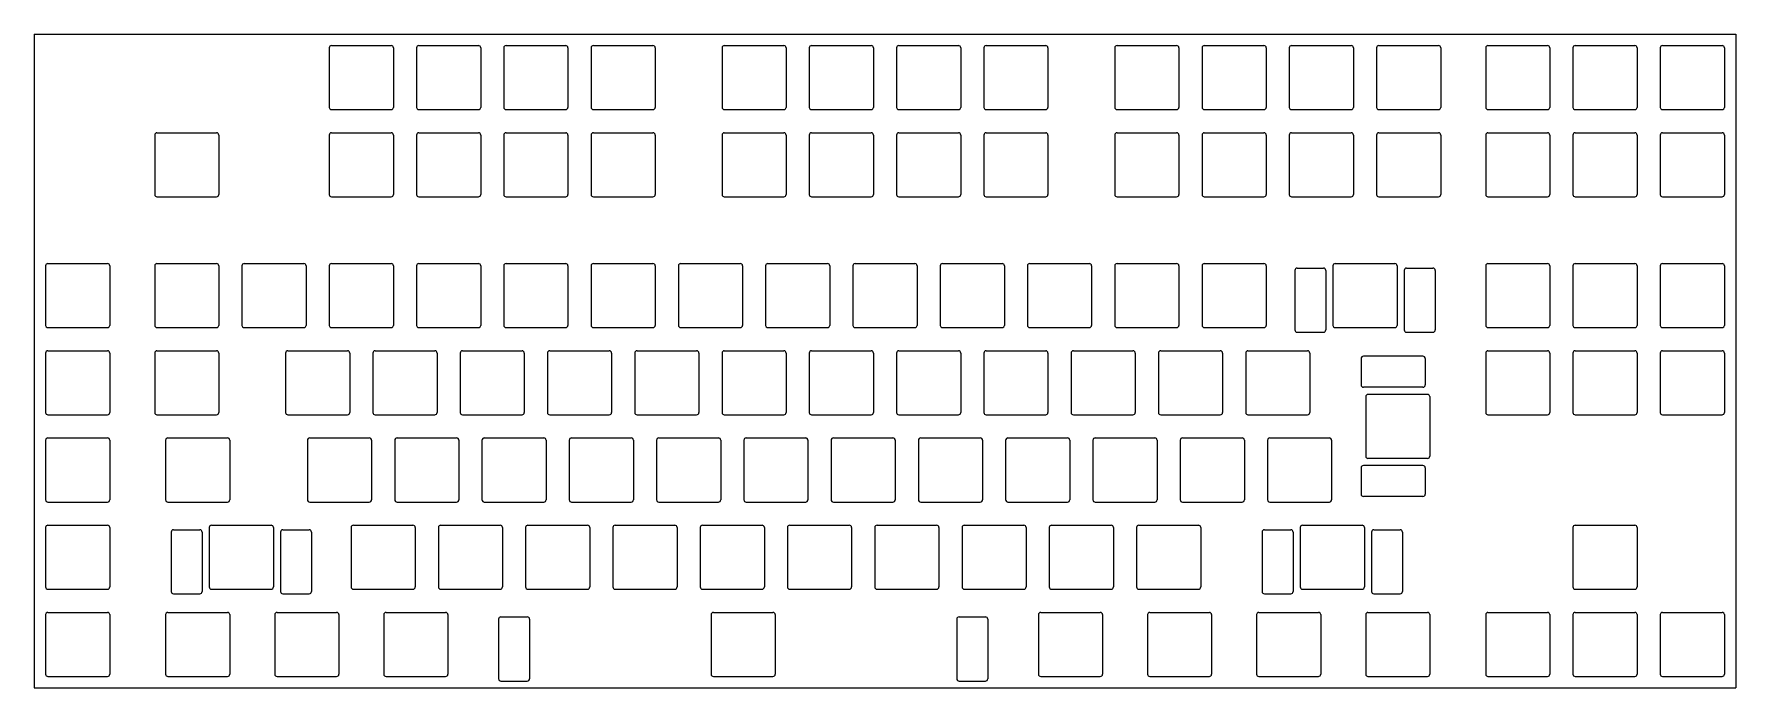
# Model space of a CAD drawing. Header units: millimetres. Extents: x 0 to 371, y -143 to 0.
import ezdxf

# ---------------------------------------------------------------- set-up
doc = ezdxf.new("R2010")
doc.units = ezdxf.units.MM

msp = doc.modelspace()

# ---------------------------------------------------------------- linework, layer by layer
for p, q in [((0, 0), (371.475, 0)), ((0, 0), (0, -142.875)), ((371.475, 0), (371.475, -142.875)), ((64.4375, -3.025), (64.4375, -16.025)), ((64.9375, -2.525), (77.9375, -2.525)), ((78.4375, -3.025), (78.4375, -16.025)), ((83.4875, -3.025), (83.4875, -16.025)), ((83.9875, -2.525), (96.9875, -2.525)), ((97.4875, -3.025), (97.4875, -16.025)), ((102.5375, -3.025), (102.5375, -16.025)), ((103.0375, -2.525), (116.0375, -2.525)), ((116.5375, -3.025), (116.5375, -16.025)), ((121.5875, -3.025), (121.5875, -16.025)), ((122.0875, -2.525), (135.0875, -2.525)), ((135.5875, -3.025), (135.5875, -16.025)), ((150.1625, -3.025), (150.1625, -16.025)), ((150.6625, -2.525), (163.6625, -2.525)), ((164.1625, -3.025), (164.1625, -16.025)), ((169.2125, -3.025), (169.2125, -16.025)), ((169.7125, -2.525), (182.7125, -2.525)), ((183.2125, -3.025), (183.2125, -16.025)), ((188.2625, -3.025), (188.2625, -16.025)), ((188.7625, -2.525), (201.7625, -2.525)), ((202.2625, -3.025), (202.2625, -16.025)), ((207.3125, -3.025), (207.3125, -16.025)), ((207.8125, -2.525), (220.8125, -2.525)), ((221.3125, -3.025), (221.3125, -16.025)), ((235.8875, -3.025), (235.8875, -16.025)), ((236.3875, -2.525), (249.3875, -2.525)), ((249.8875, -3.025), (249.8875, -16.025)), ((254.9375, -3.025), (254.9375, -16.025)), ((255.4375, -2.525), (268.4375, -2.525)), ((268.9375, -3.025), (268.9375, -16.025)), ((273.9875, -3.025), (273.9875, -16.025)), ((274.4875, -2.525), (287.4875, -2.525)), ((287.9875, -3.025), (287.9875, -16.025)), ((293.0375, -3.025), (293.0375, -16.025)), ((293.5375, -2.525), (306.5375, -2.525)), ((307.0375, -3.025), (307.0375, -16.025)), ((316.85, -3.025), (316.85, -16.025)), ((317.35, -2.525), (330.35, -2.525)), ((330.85, -3.025), (330.85, -16.025)), ((335.9, -3.025), (335.9, -16.025)), ((336.4, -2.525), (349.4, -2.525)), ((349.9, -3.025), (349.9, -16.025)), ((354.95, -3.025), (354.95, -16.025)), ((355.45, -2.525), (368.45, -2.525)), ((368.95, -3.025), (368.95, -16.025)), ((64.9375, -16.525), (77.9375, -16.525)), ((83.9875, -16.525), (96.9875, -16.525)), ((103.0375, -16.525), (116.0375, -16.525)), ((122.0875, -16.525), (135.0875, -16.525)), ((150.6625, -16.525), (163.6625, -16.525)), ((169.7125, -16.525), (182.7125, -16.525)), ((188.7625, -16.525), (201.7625, -16.525)), ((207.8125, -16.525), (220.8125, -16.525)), ((236.3875, -16.525), (249.3875, -16.525)), ((255.4375, -16.525), (268.4375, -16.525)), ((274.4875, -16.525), (287.4875, -16.525)), ((293.5375, -16.525), (306.5375, -16.525)), ((317.35, -16.525), (330.35, -16.525)), ((336.4, -16.525), (349.4, -16.525)), ((355.45, -16.525), (368.45, -16.525)), ((26.3375, -22.075), (26.3375, -35.075)), ((26.8375, -21.575), (39.8375, -21.575)), ((40.3375, -22.075), (40.3375, -35.075)), ((64.4375, -22.075), (64.4375, -35.075)), ((64.9375, -21.575), (77.9375, -21.575)), ((78.4375, -22.075), (78.4375, -35.075)), ((83.4875, -22.075), (83.4875, -35.075)), ((83.9875, -21.575), (96.9875, -21.575)), ((97.4875, -22.075), (97.4875, -35.075)), ((102.5375, -22.075), (102.5375, -35.075)), ((103.0375, -21.575), (116.0375, -21.575)), ((116.5375, -22.075), (116.5375, -35.075)), ((121.5875, -22.075), (121.5875, -35.075)), ((122.0875, -21.575), (135.0875, -21.575)), ((135.5875, -22.075), (135.5875, -35.075)), ((150.1625, -22.075), (150.1625, -35.075)), ((150.6625, -21.575), (163.6625, -21.575)), ((164.1625, -22.075), (164.1625, -35.075)), ((169.2125, -22.075), (169.2125, -35.075)), ((169.7125, -21.575), (182.7125, -21.575)), ((183.2125, -22.075), (183.2125, -35.075)), ((188.2625, -22.075), (188.2625, -35.075)), ((188.7625, -21.575), (201.7625, -21.575)), ((202.2625, -22.075), (202.2625, -35.075)), ((207.3125, -22.075), (207.3125, -35.075)), ((207.8125, -21.575), (220.8125, -21.575)), ((221.3125, -22.075), (221.3125, -35.075)), ((235.8875, -22.075), (235.8875, -35.075)), ((236.3875, -21.575), (249.3875, -21.575)), ((249.8875, -22.075), (249.8875, -35.075)), ((254.9375, -22.075), (254.9375, -35.075)), ((255.4375, -21.575), (268.4375, -21.575)), ((268.9375, -22.075), (268.9375, -35.075)), ((273.9875, -22.075), (273.9875, -35.075)), ((274.4875, -21.575), (287.4875, -21.575)), ((287.9875, -22.075), (287.9875, -35.075)), ((293.0375, -22.075), (293.0375, -35.075)), ((293.5375, -21.575), (306.5375, -21.575)), ((307.0375, -22.075), (307.0375, -35.075)), ((316.85, -22.075), (316.85, -35.075)), ((317.35, -21.575), (330.35, -21.575)), ((330.85, -22.075), (330.85, -35.075)), ((335.9, -22.075), (335.9, -35.075)), ((336.4, -21.575), (349.4, -21.575)), ((349.9, -22.075), (349.9, -35.075)), ((354.95, -22.075), (354.95, -35.075)), ((355.45, -21.575), (368.45, -21.575)), ((368.95, -22.075), (368.95, -35.075)), ((26.8375, -35.575), (39.8375, -35.575)), ((64.9375, -35.575), (77.9375, -35.575)), ((83.9875, -35.575), (96.9875, -35.575)), ((103.0375, -35.575), (116.0375, -35.575)), ((122.0875, -35.575), (135.0875, -35.575)), ((150.6625, -35.575), (163.6625, -35.575)), ((169.7125, -35.575), (182.7125, -35.575)), ((188.7625, -35.575), (201.7625, -35.575)), ((207.8125, -35.575), (220.8125, -35.575)), ((236.3875, -35.575), (249.3875, -35.575)), ((255.4375, -35.575), (268.4375, -35.575)), ((274.4875, -35.575), (287.4875, -35.575)), ((293.5375, -35.575), (306.5375, -35.575)), ((317.35, -35.575), (330.35, -35.575)), ((336.4, -35.575), (349.4, -35.575)), ((355.45, -35.575), (368.45, -35.575)), ((2.525, -50.65), (2.525, -63.65)), ((3.025, -50.15), (16.025, -50.15)), ((16.525, -50.65), (16.525, -63.65)), ((26.3375, -50.65), (26.3375, -63.65)), ((26.8375, -50.15), (39.8375, -50.15)), ((40.3375, -50.65), (40.3375, -63.65)), ((45.3875, -50.65), (45.3875, -63.65)), ((45.8875, -50.15), (58.8875, -50.15)), ((59.3875, -50.65), (59.3875, -63.65)), ((64.4375, -50.65), (64.4375, -63.65)), ((64.9375, -50.15), (77.9375, -50.15)), ((78.4375, -50.65), (78.4375, -63.65)), ((83.4875, -50.65), (83.4875, -63.65)), ((83.9875, -50.15), (96.9875, -50.15)), ((97.4875, -50.65), (97.4875, -63.65)), ((102.5375, -50.65), (102.5375, -63.65)), ((103.0375, -50.15), (116.0375, -50.15)), ((116.5375, -50.65), (116.5375, -63.65)), ((121.5875, -50.65), (121.5875, -63.65)), ((122.0875, -50.15), (135.0875, -50.15)), ((135.5875, -50.65), (135.5875, -63.65)), ((140.6375, -50.65), (140.6375, -63.65)), ((141.1375, -50.15), (154.1375, -50.15)), ((154.6375, -50.65), (154.6375, -63.65)), ((159.6875, -50.65), (159.6875, -63.65)), ((160.1875, -50.15), (173.1875, -50.15)), ((173.6875, -50.65), (173.6875, -63.65)), ((178.7375, -50.65), (178.7375, -63.65)), ((179.2375, -50.15), (192.2375, -50.15)), ((192.7375, -50.65), (192.7375, -63.65)), ((197.7875, -50.65), (197.7875, -63.65)), ((198.2875, -50.15), (211.2875, -50.15)), ((211.7875, -50.65), (211.7875, -63.65)), ((216.8375, -50.65), (216.8375, -63.65)), ((217.3375, -50.15), (230.3375, -50.15)), ((230.8375, -50.65), (230.8375, -63.65)), ((235.8875, -50.65), (235.8875, -63.65)), ((236.3875, -50.15), (249.3875, -50.15)), ((249.8875, -50.65), (249.8875, -63.65)), ((254.9375, -50.65), (254.9375, -63.65)), ((255.4375, -50.15), (268.4375, -50.15)), ((268.9375, -50.65), (268.9375, -63.65)), ((275.1995, -51.65), (275.1995, -64.65)), ((275.6995, -51.15), (281.4495, -51.15)), ((281.9495, -51.65), (281.9495, -64.65)), ((283.5125, -50.65), (283.5125, -63.65)), ((284.0125, -50.15), (297.0125, -50.15)), ((297.5125, -50.65), (297.5125, -63.65)), ((299.0755, -51.65), (299.0755, -64.65)), ((299.5755, -51.15), (305.3255, -51.15)), ((305.8255, -51.65), (305.8255, -64.65)), ((316.85, -50.65), (316.85, -63.65)), ((317.35, -50.15), (330.35, -50.15)), ((330.85, -50.65), (330.85, -63.65)), ((335.9, -50.65), (335.9, -63.65)), ((336.4, -50.15), (349.4, -50.15)), ((349.9, -50.65), (349.9, -63.65)), ((354.95, -50.65), (354.95, -63.65)), ((355.45, -50.15), (368.45, -50.15)), ((368.95, -50.65), (368.95, -63.65)), ((3.025, -64.15), (16.025, -64.15)), ((26.8375, -64.15), (39.8375, -64.15)), ((45.8875, -64.15), (58.8875, -64.15)), ((64.9375, -64.15), (77.9375, -64.15)), ((83.9875, -64.15), (96.9875, -64.15)), ((103.0375, -64.15), (116.0375, -64.15)), ((122.0875, -64.15), (135.0875, -64.15)), ((141.1375, -64.15), (154.1375, -64.15)), ((160.1875, -64.15), (173.1875, -64.15)), ((179.2375, -64.15), (192.2375, -64.15)), ((198.2875, -64.15), (211.2875, -64.15)), ((217.3375, -64.15), (230.3375, -64.15)), ((236.3875, -64.15), (249.3875, -64.15)), ((255.4375, -64.15), (268.4375, -64.15)), ((275.6995, -65.15), (281.4495, -65.15)), ((284.0125, -64.15), (297.0125, -64.15)), ((299.5755, -65.15), (305.3255, -65.15)), ((317.35, -64.15), (330.35, -64.15)), ((336.4, -64.15), (349.4, -64.15)), ((355.45, -64.15), (368.45, -64.15)), ((2.525, -69.7), (2.525, -82.7)), ((3.025, -69.2), (16.025, -69.2)), ((16.525, -69.7), (16.525, -82.7)), ((26.3375, -69.7), (26.3375, -82.7)), ((26.8375, -69.2), (39.8375, -69.2)), ((40.3375, -69.7), (40.3375, -82.7)), ((54.9125, -69.7), (54.9125, -82.7)), ((55.4125, -69.2), (68.4125, -69.2)), ((68.9125, -69.7), (68.9125, -82.7)), ((73.9625, -69.7), (73.9625, -82.7)), ((74.4625, -69.2), (87.4625, -69.2)), ((87.9625, -69.7), (87.9625, -82.7)), ((93.0125, -69.7), (93.0125, -82.7)), ((93.5125, -69.2), (106.5125, -69.2)), ((107.0125, -69.7), (107.0125, -82.7)), ((112.0625, -69.7), (112.0625, -82.7)), ((112.5625, -69.2), (125.5625, -69.2)), ((126.0625, -69.7), (126.0625, -82.7)), ((131.1125, -69.7), (131.1125, -82.7)), ((131.6125, -69.2), (144.6125, -69.2)), ((145.1125, -69.7), (145.1125, -82.7)), ((150.1625, -69.7), (150.1625, -82.7)), ((150.6625, -69.2), (163.6625, -69.2)), ((164.1625, -69.7), (164.1625, -82.7)), ((169.2125, -69.7), (169.2125, -82.7)), ((169.7125, -69.2), (182.7125, -69.2)), ((183.2125, -69.7), (183.2125, -82.7)), ((188.2625, -69.7), (188.2625, -82.7)), ((188.7625, -69.2), (201.7625, -69.2)), ((202.2625, -69.7), (202.2625, -82.7)), ((207.3125, -69.7), (207.3125, -82.7)), ((207.8125, -69.2), (220.8125, -69.2)), ((221.3125, -69.7), (221.3125, -82.7)), ((226.3625, -69.7), (226.3625, -82.7)), ((226.8625, -69.2), (239.8625, -69.2)), ((240.3625, -69.7), (240.3625, -82.7)), ((245.4125, -69.7), (245.4125, -82.7)), ((245.9125, -69.2), (258.9125, -69.2)), ((259.4125, -69.7), (259.4125, -82.7)), ((264.4625, -69.7), (264.4625, -82.7)), ((264.9625, -69.2), (277.9625, -69.2)), ((278.4625, -69.7), (278.4625, -82.7)), ((303.15625, -70.412), (290.15625, -70.412)), ((316.85, -69.7), (316.85, -82.7)), ((317.35, -69.2), (330.35, -69.2)), ((330.85, -69.7), (330.85, -82.7)), ((335.9, -69.7), (335.9, -82.7)), ((336.4, -69.2), (349.4, -69.2)), ((349.9, -69.7), (349.9, -82.7)), ((354.95, -69.7), (354.95, -82.7)), ((355.45, -69.2), (368.45, -69.2)), ((368.95, -69.7), (368.95, -82.7)), ((289.65625, -70.912), (289.65625, -76.662)), ((303.65625, -70.912), (303.65625, -76.662)), ((303.15625, -77.162), (290.15625, -77.162)), ((290.65625, -79.225), (290.65625, -92.225)), ((304.15625, -78.725), (291.15625, -78.725)), ((304.65625, -79.225), (304.65625, -92.225)), ((3.025, -83.2), (16.025, -83.2)), ((26.8375, -83.2), (39.8375, -83.2)), ((55.4125, -83.2), (68.4125, -83.2)), ((74.4625, -83.2), (87.4625, -83.2)), ((93.5125, -83.2), (106.5125, -83.2)), ((112.5625, -83.2), (125.5625, -83.2)), ((131.6125, -83.2), (144.6125, -83.2)), ((150.6625, -83.2), (163.6625, -83.2)), ((169.7125, -83.2), (182.7125, -83.2)), ((188.7625, -83.2), (201.7625, -83.2)), ((207.8125, -83.2), (220.8125, -83.2)), ((226.8625, -83.2), (239.8625, -83.2)), ((245.9125, -83.2), (258.9125, -83.2)), ((264.9625, -83.2), (277.9625, -83.2)), ((317.35, -83.2), (330.35, -83.2)), ((336.4, -83.2), (349.4, -83.2)), ((355.45, -83.2), (368.45, -83.2)), ((2.525, -88.75), (2.525, -101.75)), ((3.025, -88.25), (16.025, -88.25)), ((16.525, -88.75), (16.525, -101.75)), ((28.71875, -88.75), (28.71875, -101.75)), ((29.21875, -88.25), (42.21875, -88.25)), ((42.71875, -88.75), (42.71875, -101.75)), ((59.675, -88.75), (59.675, -101.75)), ((60.175, -88.25), (73.175, -88.25)), ((73.675, -88.75), (73.675, -101.75)), ((78.725, -88.75), (78.725, -101.75)), ((79.225, -88.25), (92.225, -88.25)), ((92.725, -88.75), (92.725, -101.75)), ((97.775, -88.75), (97.775, -101.75)), ((98.275, -88.25), (111.275, -88.25)), ((111.775, -88.75), (111.775, -101.75)), ((116.825, -88.75), (116.825, -101.75)), ((117.325, -88.25), (130.325, -88.25)), ((130.825, -88.75), (130.825, -101.75)), ((135.875, -88.75), (135.875, -101.75)), ((136.375, -88.25), (149.375, -88.25)), ((149.875, -88.75), (149.875, -101.75)), ((154.925, -88.75), (154.925, -101.75)), ((155.425, -88.25), (168.425, -88.25)), ((168.925, -88.75), (168.925, -101.75)), ((173.975, -88.75), (173.975, -101.75)), ((174.475, -88.25), (187.475, -88.25)), ((187.975, -88.75), (187.975, -101.75)), ((193.025, -88.75), (193.025, -101.75)), ((193.525, -88.25), (206.525, -88.25)), ((207.025, -88.75), (207.025, -101.75)), ((212.075, -88.75), (212.075, -101.75)), ((212.575, -88.25), (225.575, -88.25)), ((226.075, -88.75), (226.075, -101.75)), ((231.125, -88.75), (231.125, -101.75)), ((231.625, -88.25), (244.625, -88.25)), ((245.125, -88.75), (245.125, -101.75)), ((250.175, -88.75), (250.175, -101.75)), ((250.675, -88.25), (263.675, -88.25)), ((264.175, -88.75), (264.175, -101.75)), ((269.225, -88.75), (269.225, -101.75)), ((269.725, -88.25), (282.725, -88.25)), ((283.225, -88.75), (283.225, -101.75)), ((304.15625, -92.725), (291.15625, -92.725)), ((289.65625, -94.788), (289.65625, -100.538)), ((303.15625, -94.288), (290.15625, -94.288)), ((303.65625, -94.788), (303.65625, -100.538)), ((3.025, -102.25), (16.025, -102.25)), ((29.21875, -102.25), (42.21875, -102.25)), ((60.175, -102.25), (73.175, -102.25)), ((79.225, -102.25), (92.225, -102.25)), ((98.275, -102.25), (111.275, -102.25)), ((117.325, -102.25), (130.325, -102.25)), ((136.375, -102.25), (149.375, -102.25)), ((155.425, -102.25), (168.425, -102.25)), ((174.475, -102.25), (187.475, -102.25)), ((193.525, -102.25), (206.525, -102.25)), ((212.575, -102.25), (225.575, -102.25)), ((231.625, -102.25), (244.625, -102.25)), ((250.675, -102.25), (263.675, -102.25)), ((269.725, -102.25), (282.725, -102.25)), ((303.15625, -101.038), (290.15625, -101.038)), ((3.025, -107.3), (16.025, -107.3)), ((38.74375, -107.3), (51.74375, -107.3)), ((69.7, -107.3), (82.7, -107.3)), ((88.75, -107.3), (101.75, -107.3)), ((107.8, -107.3), (120.8, -107.3)), ((126.85, -107.3), (139.85, -107.3)), ((145.9, -107.3), (158.9, -107.3)), ((164.95, -107.3), (177.95, -107.3)), ((184, -107.3), (197, -107.3)), ((203.05, -107.3), (216.05, -107.3)), ((222.1, -107.3), (235.1, -107.3)), ((241.15, -107.3), (254.15, -107.3)), ((276.86875, -107.3), (289.86875, -107.3)), ((336.4, -107.3), (349.4, -107.3)), ((2.525, -107.8), (2.525, -120.8)), ((16.525, -107.8), (16.525, -120.8)), ((29.93075, -108.8), (29.93075, -121.8)), ((30.43075, -108.3), (36.18075, -108.3)), ((36.68075, -108.8), (36.68075, -121.8)), ((38.24375, -107.8), (38.24375, -120.8)), ((52.24375, -107.8), (52.24375, -120.8)), ((53.80675, -108.8), (53.80675, -121.8)), ((54.30675, -108.3), (60.05675, -108.3)), ((60.55675, -108.8), (60.55675, -121.8)), ((69.2, -107.8), (69.2, -120.8)), ((83.2, -107.8), (83.2, -120.8)), ((88.25, -107.8), (88.25, -120.8)), ((102.25, -107.8), (102.25, -120.8)), ((107.3, -107.8), (107.3, -120.8)), ((121.3, -107.8), (121.3, -120.8)), ((126.35, -107.8), (126.35, -120.8)), ((140.35, -107.8), (140.35, -120.8)), ((145.4, -107.8), (145.4, -120.8)), ((159.4, -107.8), (159.4, -120.8)), ((164.45, -107.8), (164.45, -120.8)), ((178.45, -107.8), (178.45, -120.8)), ((183.5, -107.8), (183.5, -120.8)), ((197.5, -107.8), (197.5, -120.8)), ((202.55, -107.8), (202.55, -120.8)), ((216.55, -107.8), (216.55, -120.8)), ((221.6, -107.8), (221.6, -120.8)), ((235.6, -107.8), (235.6, -120.8)), ((240.65, -107.8), (240.65, -120.8)), ((254.65, -107.8), (254.65, -120.8)), ((268.05575, -108.8), (268.05575, -121.8)), ((268.55575, -108.3), (274.30575, -108.3)), ((274.80575, -108.8), (274.80575, -121.8)), ((276.36875, -107.8), (276.36875, -120.8)), ((290.36875, -107.8), (290.36875, -120.8)), ((291.93175, -108.8), (291.93175, -121.8)), ((292.43175, -108.3), (298.18175, -108.3)), ((298.68175, -108.8), (298.68175, -121.8)), ((335.9, -107.8), (335.9, -120.8)), ((349.9, -107.8), (349.9, -120.8)), ((3.025, -121.3), (16.025, -121.3)), ((30.43075, -122.3), (36.18075, -122.3)), ((38.74375, -121.3), (51.74375, -121.3)), ((54.30675, -122.3), (60.05675, -122.3)), ((69.7, -121.3), (82.7, -121.3)), ((88.75, -121.3), (101.75, -121.3)), ((107.8, -121.3), (120.8, -121.3)), ((126.85, -121.3), (139.85, -121.3)), ((145.9, -121.3), (158.9, -121.3)), ((164.95, -121.3), (177.95, -121.3)), ((184, -121.3), (197, -121.3)), ((203.05, -121.3), (216.05, -121.3)), ((222.1, -121.3), (235.1, -121.3)), ((241.15, -121.3), (254.15, -121.3)), ((268.55575, -122.3), (274.30575, -122.3)), ((276.86875, -121.3), (289.86875, -121.3)), ((292.43175, -122.3), (298.18175, -122.3)), ((336.4, -121.3), (349.4, -121.3)), ((2.525, -126.85), (2.525, -139.85)), ((3.025, -126.35), (16.025, -126.35)), ((16.525, -126.85), (16.525, -139.85)), ((28.71875, -126.85), (28.71875, -139.85)), ((29.21875, -126.35), (42.21875, -126.35)), ((42.71875, -126.85), (42.71875, -139.85)), ((52.53125, -126.85), (52.53125, -139.85)), ((53.03125, -126.35), (66.03125, -126.35)), ((66.53125, -126.85), (66.53125, -139.85)), ((76.34375, -126.85), (76.34375, -139.85)), ((76.84375, -126.35), (89.84375, -126.35)), ((90.34375, -126.85), (90.34375, -139.85)), ((101.40625, -127.85), (101.40625, -140.85)), ((101.90625, -127.35), (107.65625, -127.35)), ((108.15625, -127.85), (108.15625, -140.85)), ((147.78125, -126.85), (147.78125, -139.85)), ((148.28125, -126.35), (161.28125, -126.35)), ((161.78125, -126.85), (161.78125, -139.85)), ((201.40625, -127.85), (201.40625, -140.85)), ((201.90625, -127.35), (207.65625, -127.35)), ((208.15625, -127.85), (208.15625, -140.85)), ((219.21875, -126.85), (219.21875, -139.85)), ((219.71875, -126.35), (232.71875, -126.35)), ((233.21875, -126.85), (233.21875, -139.85)), ((243.03125, -126.85), (243.03125, -139.85)), ((243.53125, -126.35), (256.53125, -126.35)), ((257.03125, -126.85), (257.03125, -139.85)), ((266.84375, -126.85), (266.84375, -139.85)), ((267.34375, -126.35), (280.34375, -126.35)), ((280.84375, -126.85), (280.84375, -139.85)), ((290.65625, -126.85), (290.65625, -139.85)), ((291.15625, -126.35), (304.15625, -126.35)), ((304.65625, -126.85), (304.65625, -139.85)), ((316.85, -126.85), (316.85, -139.85)), ((317.35, -126.35), (330.35, -126.35)), ((330.85, -126.85), (330.85, -139.85)), ((335.9, -126.85), (335.9, -139.85)), ((336.4, -126.35), (349.4, -126.35)), ((349.9, -126.85), (349.9, -139.85)), ((354.95, -126.85), (354.95, -139.85)), ((355.45, -126.35), (368.45, -126.35)), ((368.95, -126.85), (368.95, -139.85)), ((3.025, -140.35), (16.025, -140.35)), ((29.21875, -140.35), (42.21875, -140.35)), ((53.03125, -140.35), (66.03125, -140.35)), ((76.84375, -140.35), (89.84375, -140.35)), ((148.28125, -140.35), (161.28125, -140.35)), ((219.71875, -140.35), (232.71875, -140.35)), ((243.53125, -140.35), (256.53125, -140.35)), ((267.34375, -140.35), (280.34375, -140.35)), ((291.15625, -140.35), (304.15625, -140.35)), ((317.35, -140.35), (330.35, -140.35)), ((336.4, -140.35), (349.4, -140.35)), ((355.45, -140.35), (368.45, -140.35)), ((0, -142.875), (371.475, -142.875)), ((101.90625, -141.35), (107.65625, -141.35)), ((201.90625, -141.35), (207.65625, -141.35))]:
    msp.add_line(p, q)
for centre, start, end in [((64.9375, -3.025), 90, 180), ((77.9375, -3.025), 0, 90), ((83.9875, -3.025), 90, 180), ((96.9875, -3.025), 0, 90), ((103.0375, -3.025), 90, 180), ((116.0375, -3.025), 0, 90), ((122.0875, -3.025), 90, 180), ((135.0875, -3.025), 0, 90), ((150.6625, -3.025), 90, 180), ((163.6625, -3.025), 0, 90), ((169.7125, -3.025), 90, 180), ((182.7125, -3.025), 0, 90), ((188.7625, -3.025), 90, 180), ((201.7625, -3.025), 0, 90), ((207.8125, -3.025), 90, 180), ((220.8125, -3.025), 0, 90), ((236.3875, -3.025), 90, 180), ((249.3875, -3.025), 0, 90), ((255.4375, -3.025), 90, 180), ((268.4375, -3.025), 0, 90), ((274.4875, -3.025), 90, 180), ((287.4875, -3.025), 0, 90), ((293.5375, -3.025), 90, 180), ((306.5375, -3.025), 0, 90), ((317.35, -3.025), 90, 180), ((330.35, -3.025), 0, 90), ((336.4, -3.025), 90, 180), ((349.4, -3.025), 0, 90), ((355.45, -3.025), 90, 180), ((368.45, -3.025), 0, 90), ((64.9375, -16.025), 180, 270), ((77.9375, -16.025), 270, 360), ((83.9875, -16.025), 180, 270), ((96.9875, -16.025), 270, 360), ((103.0375, -16.025), 180, 270), ((116.0375, -16.025), 270, 360), ((122.0875, -16.025), 180, 270), ((135.0875, -16.025), 270, 360), ((150.6625, -16.025), 180, 270), ((163.6625, -16.025), 270, 360), ((169.7125, -16.025), 180, 270), ((182.7125, -16.025), 270, 360), ((188.7625, -16.025), 180, 270), ((201.7625, -16.025), 270, 360), ((207.8125, -16.025), 180, 270), ((220.8125, -16.025), 270, 360), ((236.3875, -16.025), 180, 270), ((249.3875, -16.025), 270, 360), ((255.4375, -16.025), 180, 270), ((268.4375, -16.025), 270, 360), ((274.4875, -16.025), 180, 270), ((287.4875, -16.025), 270, 360), ((293.5375, -16.025), 180, 270), ((306.5375, -16.025), 270, 360), ((317.35, -16.025), 180, 270), ((330.35, -16.025), 270, 360), ((336.4, -16.025), 180, 270), ((349.4, -16.025), 270, 360), ((355.45, -16.025), 180, 270), ((368.45, -16.025), 270, 360), ((26.8375, -22.075), 90, 180), ((39.8375, -22.075), 0, 90), ((64.9375, -22.075), 90, 180), ((77.9375, -22.075), 0, 90), ((83.9875, -22.075), 90, 180), ((96.9875, -22.075), 0, 90), ((103.0375, -22.075), 90, 180), ((116.0375, -22.075), 0, 90), ((122.0875, -22.075), 90, 180), ((135.0875, -22.075), 0, 90), ((150.6625, -22.075), 90, 180), ((163.6625, -22.075), 0, 90), ((169.7125, -22.075), 90, 180), ((182.7125, -22.075), 0, 90), ((188.7625, -22.075), 90, 180), ((201.7625, -22.075), 0, 90), ((207.8125, -22.075), 90, 180), ((220.8125, -22.075), 0, 90), ((236.3875, -22.075), 90, 180), ((249.3875, -22.075), 0, 90), ((255.4375, -22.075), 90, 180), ((268.4375, -22.075), 0, 90), ((274.4875, -22.075), 90, 180), ((287.4875, -22.075), 0, 90), ((293.5375, -22.075), 90, 180), ((306.5375, -22.075), 0, 90), ((317.35, -22.075), 90, 180), ((330.35, -22.075), 0, 90), ((336.4, -22.075), 90, 180), ((349.4, -22.075), 0, 90), ((355.45, -22.075), 90, 180), ((368.45, -22.075), 0, 90), ((26.8375, -35.075), 180, 270), ((39.8375, -35.075), 270, 360), ((64.9375, -35.075), 180, 270), ((77.9375, -35.075), 270, 360), ((83.9875, -35.075), 180, 270), ((96.9875, -35.075), 270, 360), ((103.0375, -35.075), 180, 270), ((116.0375, -35.075), 270, 360), ((122.0875, -35.075), 180, 270), ((135.0875, -35.075), 270, 360), ((150.6625, -35.075), 180, 270), ((163.6625, -35.075), 270, 360), ((169.7125, -35.075), 180, 270), ((182.7125, -35.075), 270, 360), ((188.7625, -35.075), 180, 270), ((201.7625, -35.075), 270, 360), ((207.8125, -35.075), 180, 270), ((220.8125, -35.075), 270, 360), ((236.3875, -35.075), 180, 270), ((249.3875, -35.075), 270, 360), ((255.4375, -35.075), 180, 270), ((268.4375, -35.075), 270, 360), ((274.4875, -35.075), 180, 270), ((287.4875, -35.075), 270, 360), ((293.5375, -35.075), 180, 270), ((306.5375, -35.075), 270, 360), ((317.35, -35.075), 180, 270), ((330.35, -35.075), 270, 360), ((336.4, -35.075), 180, 270), ((349.4, -35.075), 270, 360), ((355.45, -35.075), 180, 270), ((368.45, -35.075), 270, 360), ((3.025, -50.65), 90, 180), ((16.025, -50.65), 0, 90), ((26.8375, -50.65), 90, 180), ((39.8375, -50.65), 0, 90), ((45.8875, -50.65), 90, 180), ((58.8875, -50.65), 0, 90), ((64.9375, -50.65), 90, 180), ((77.9375, -50.65), 0, 90), ((83.9875, -50.65), 90, 180), ((96.9875, -50.65), 0, 90), ((103.0375, -50.65), 90, 180), ((116.0375, -50.65), 0, 90), ((122.0875, -50.65), 90, 180), ((135.0875, -50.65), 0, 90), ((141.1375, -50.65), 90, 180), ((154.1375, -50.65), 0, 90), ((160.1875, -50.65), 90, 180), ((173.1875, -50.65), 0, 90), ((179.2375, -50.65), 90, 180), ((192.2375, -50.65), 0, 90), ((198.2875, -50.65), 90, 180), ((211.2875, -50.65), 0, 90), ((217.3375, -50.65), 90, 180), ((230.3375, -50.65), 0, 90), ((236.3875, -50.65), 90, 180), ((249.3875, -50.65), 0, 90), ((255.4375, -50.65), 90, 180), ((268.4375, -50.65), 0, 90), ((275.6995, -51.65), 90, 180), ((281.4495, -51.65), 0, 90), ((284.0125, -50.65), 90, 180), ((297.0125, -50.65), 0, 90), ((299.5755, -51.65), 90, 180), ((305.3255, -51.65), 0, 90), ((317.35, -50.65), 90, 180), ((330.35, -50.65), 0, 90), ((336.4, -50.65), 90, 180), ((349.4, -50.65), 0, 90), ((355.45, -50.65), 90, 180), ((368.45, -50.65), 0, 90), ((3.025, -63.65), 180, 270), ((16.025, -63.65), 270, 360), ((26.8375, -63.65), 180, 270), ((39.8375, -63.65), 270, 360), ((45.8875, -63.65), 180, 270), ((58.8875, -63.65), 270, 360), ((64.9375, -63.65), 180, 270), ((77.9375, -63.65), 270, 360), ((83.9875, -63.65), 180, 270), ((96.9875, -63.65), 270, 360), ((103.0375, -63.65), 180, 270), ((116.0375, -63.65), 270, 360), ((122.0875, -63.65), 180, 270), ((135.0875, -63.65), 270, 360), ((141.1375, -63.65), 180, 270), ((154.1375, -63.65), 270, 360), ((160.1875, -63.65), 180, 270), ((173.1875, -63.65), 270, 360), ((179.2375, -63.65), 180, 270), ((192.2375, -63.65), 270, 360), ((198.2875, -63.65), 180, 270), ((211.2875, -63.65), 270, 360), ((217.3375, -63.65), 180, 270), ((230.3375, -63.65), 270, 360), ((236.3875, -63.65), 180, 270), ((249.3875, -63.65), 270, 360), ((255.4375, -63.65), 180, 270), ((268.4375, -63.65), 270, 360), ((275.6995, -64.65), 180, 270), ((281.4495, -64.65), 270, 360), ((284.0125, -63.65), 180, 270), ((297.0125, -63.65), 270, 360), ((299.5755, -64.65), 180, 270), ((305.3255, -64.65), 270, 360), ((317.35, -63.65), 180, 270), ((330.35, -63.65), 270, 360), ((336.4, -63.65), 180, 270), ((349.4, -63.65), 270, 360), ((355.45, -63.65), 180, 270), ((368.45, -63.65), 270, 360), ((3.025, -69.7), 90, 180), ((16.025, -69.7), 0, 90), ((26.8375, -69.7), 90, 180), ((39.8375, -69.7), 0, 90), ((55.4125, -69.7), 90, 180), ((68.4125, -69.7), 0, 90), ((74.4625, -69.7), 90, 180), ((87.4625, -69.7), 0, 90), ((93.5125, -69.7), 90, 180), ((106.5125, -69.7), 0, 90), ((112.5625, -69.7), 90, 180), ((125.5625, -69.7), 0, 90), ((131.6125, -69.7), 90, 180), ((144.6125, -69.7), 0, 90), ((150.6625, -69.7), 90, 180), ((163.6625, -69.7), 0, 90), ((169.7125, -69.7), 90, 180), ((182.7125, -69.7), 0, 90), ((188.7625, -69.7), 90, 180), ((201.7625, -69.7), 0, 90), ((207.8125, -69.7), 90, 180), ((220.8125, -69.7), 0, 90), ((226.8625, -69.7), 90, 180), ((239.8625, -69.7), 0, 90), ((245.9125, -69.7), 90, 180), ((258.9125, -69.7), 0, 90), ((264.9625, -69.7), 90, 180), ((277.9625, -69.7), 0, 90), ((290.15625, -70.912), 90, 180), ((303.15625, -70.912), 0, 90), ((317.35, -69.7), 90, 180), ((330.35, -69.7), 0, 90), ((336.4, -69.7), 90, 180), ((349.4, -69.7), 0, 90), ((355.45, -69.7), 90, 180), ((368.45, -69.7), 0, 90), ((290.15625, -76.662), 180, 270), ((303.15625, -76.662), -90, 0), ((291.15625, -79.225), 90, 180), ((304.15625, -79.225), 0, 90), ((3.025, -82.7), 180, 270), ((16.025, -82.7), 270, 360), ((26.8375, -82.7), 180, 270), ((39.8375, -82.7), 270, 360), ((55.4125, -82.7), 180, 270), ((68.4125, -82.7), 270, 360), ((74.4625, -82.7), 180, 270), ((87.4625, -82.7), 270, 360), ((93.5125, -82.7), 180, 270), ((106.5125, -82.7), 270, 360), ((112.5625, -82.7), 180, 270), ((125.5625, -82.7), 270, 360), ((131.6125, -82.7), 180, 270), ((144.6125, -82.7), 270, 360), ((150.6625, -82.7), 180, 270), ((163.6625, -82.7), 270, 360), ((169.7125, -82.7), 180, 270), ((182.7125, -82.7), 270, 360), ((188.7625, -82.7), 180, 270), ((201.7625, -82.7), 270, 360), ((207.8125, -82.7), 180, 270), ((220.8125, -82.7), 270, 360), ((226.8625, -82.7), 180, 270), ((239.8625, -82.7), 270, 360), ((245.9125, -82.7), 180, 270), ((258.9125, -82.7), 270, 360), ((264.9625, -82.7), 180, 270), ((277.9625, -82.7), 270, 360), ((317.35, -82.7), 180, 270), ((330.35, -82.7), 270, 360), ((336.4, -82.7), 180, 270), ((349.4, -82.7), 270, 360), ((355.45, -82.7), 180, 270), ((368.45, -82.7), 270, 360), ((3.025, -88.75), 90, 180), ((16.025, -88.75), 0, 90), ((29.21875, -88.75), 90, 180), ((42.21875, -88.75), 0, 90), ((60.175, -88.75), 90, 180), ((73.175, -88.75), 0, 90), ((79.225, -88.75), 90, 180), ((92.225, -88.75), 0, 90), ((98.275, -88.75), 90, 180), ((111.275, -88.75), 0, 90), ((117.325, -88.75), 90, 180), ((130.325, -88.75), 0, 90), ((136.375, -88.75), 90, 180), ((149.375, -88.75), 0, 90), ((155.425, -88.75), 90, 180), ((168.425, -88.75), 0, 90), ((174.475, -88.75), 90, 180), ((187.475, -88.75), 0, 90), ((193.525, -88.75), 90, 180), ((206.525, -88.75), 0, 90), ((212.575, -88.75), 90, 180), ((225.575, -88.75), 0, 90), ((231.625, -88.75), 90, 180), ((244.625, -88.75), 0, 90), ((250.675, -88.75), 90, 180), ((263.675, -88.75), 0, 90), ((269.725, -88.75), 90, 180), ((282.725, -88.75), 0, 90), ((291.15625, -92.225), 180, 270), ((304.15625, -92.225), -90, 0), ((290.15625, -94.788), 90, 180), ((303.15625, -94.788), 0, 90), ((3.025, -101.75), 180, 270), ((16.025, -101.75), 270, 360), ((29.21875, -101.75), 180, 270), ((42.21875, -101.75), 270, 360), ((60.175, -101.75), 180, 270), ((73.175, -101.75), 270, 360), ((79.225, -101.75), 180, 270), ((92.225, -101.75), 270, 360), ((98.275, -101.75), 180, 270), ((111.275, -101.75), 270, 360), ((117.325, -101.75), 180, 270), ((130.325, -101.75), 270, 360), ((136.375, -101.75), 180, 270), ((149.375, -101.75), 270, 360), ((155.425, -101.75), 180, 270), ((168.425, -101.75), 270, 360), ((174.475, -101.75), 180, 270), ((187.475, -101.75), 270, 360), ((193.525, -101.75), 180, 270), ((206.525, -101.75), 270, 360), ((212.575, -101.75), 180, 270), ((225.575, -101.75), 270, 360), ((231.625, -101.75), 180, 270), ((244.625, -101.75), 270, 360), ((250.675, -101.75), 180, 270), ((263.675, -101.75), 270, 360), ((269.725, -101.75), 180, 270), ((282.725, -101.75), 270, 360), ((290.15625, -100.538), 180, 270), ((303.15625, -100.538), -90, 0), ((3.025, -107.8), 90, 180), ((16.025, -107.8), 0, 90), ((38.74375, -107.8), 90, 180), ((51.74375, -107.8), 0, 90), ((69.7, -107.8), 90, 180), ((82.7, -107.8), 0, 90), ((88.75, -107.8), 90, 180), ((101.75, -107.8), 0, 90), ((107.8, -107.8), 90, 180), ((120.8, -107.8), 0, 90), ((126.85, -107.8), 90, 180), ((139.85, -107.8), 0, 90), ((145.9, -107.8), 90, 180), ((158.9, -107.8), 0, 90), ((164.95, -107.8), 90, 180), ((177.95, -107.8), 0, 90), ((184, -107.8), 90, 180), ((197, -107.8), 0, 90), ((203.05, -107.8), 90, 180), ((216.05, -107.8), 0, 90), ((222.1, -107.8), 90, 180), ((235.1, -107.8), 0, 90), ((241.15, -107.8), 90, 180), ((254.15, -107.8), 0, 90), ((276.86875, -107.8), 90, 180), ((289.86875, -107.8), 0, 90), ((336.4, -107.8), 90, 180), ((349.4, -107.8), 0, 90), ((30.43075, -108.8), 90, 180), ((36.18075, -108.8), 0, 90), ((54.30675, -108.8), 90, 180), ((60.05675, -108.8), 0, 90), ((268.55575, -108.8), 90, 180), ((274.30575, -108.8), 0, 90), ((292.43175, -108.8), 90, 180), ((298.18175, -108.8), 0, 90), ((3.025, -120.8), 180, 270), ((16.025, -120.8), 270, 360), ((30.43075, -121.8), 180, 270), ((36.18075, -121.8), 270, 360), ((38.74375, -120.8), 180, 270), ((51.74375, -120.8), 270, 360), ((54.30675, -121.8), 180, 270), ((60.05675, -121.8), 270, 360), ((69.7, -120.8), 180, 270), ((82.7, -120.8), 270, 360), ((88.75, -120.8), 180, 270), ((101.75, -120.8), 270, 360), ((107.8, -120.8), 180, 270), ((120.8, -120.8), 270, 360), ((126.85, -120.8), 180, 270), ((139.85, -120.8), 270, 360), ((145.9, -120.8), 180, 270), ((158.9, -120.8), 270, 360), ((164.95, -120.8), 180, 270), ((177.95, -120.8), 270, 360), ((184, -120.8), 180, 270), ((197, -120.8), 270, 360), ((203.05, -120.8), 180, 270), ((216.05, -120.8), 270, 360), ((222.1, -120.8), 180, 270), ((235.1, -120.8), 270, 360), ((241.15, -120.8), 180, 270), ((254.15, -120.8), 270, 360), ((268.55575, -121.8), 180, 270), ((274.30575, -121.8), 270, 360), ((276.86875, -120.8), 180, 270), ((289.86875, -120.8), 270, 360), ((292.43175, -121.8), 180, 270), ((298.18175, -121.8), 270, 360), ((336.4, -120.8), 180, 270), ((349.4, -120.8), 270, 360), ((3.025, -126.85), 90, 180), ((16.025, -126.85), 0, 90), ((29.21875, -126.85), 90, 180), ((42.21875, -126.85), 0, 90), ((53.03125, -126.85), 90, 180), ((66.03125, -126.85), 0, 90), ((76.84375, -126.85), 90, 180), ((89.84375, -126.85), 0, 90), ((101.90625, -127.85), 90, 180), ((107.65625, -127.85), 0, 90), ((148.28125, -126.85), 90, 180), ((161.28125, -126.85), 0, 90), ((201.90625, -127.85), 90, 180), ((207.65625, -127.85), 0, 90), ((219.71875, -126.85), 90, 180), ((232.71875, -126.85), 0, 90), ((243.53125, -126.85), 90, 180), ((256.53125, -126.85), 0, 90), ((267.34375, -126.85), 90, 180), ((280.34375, -126.85), 0, 90), ((291.15625, -126.85), 90, 180), ((304.15625, -126.85), 0, 90), ((317.35, -126.85), 90, 180), ((330.35, -126.85), 0, 90), ((336.4, -126.85), 90, 180), ((349.4, -126.85), 0, 90), ((355.45, -126.85), 90, 180), ((368.45, -126.85), 0, 90), ((3.025, -139.85), 180, 270), ((16.025, -139.85), 270, 360), ((29.21875, -139.85), 180, 270), ((42.21875, -139.85), 270, 360), ((53.03125, -139.85), 180, 270), ((66.03125, -139.85), 270, 360), ((76.84375, -139.85), 180, 270), ((89.84375, -139.85), 270, 360), ((101.90625, -140.85), 180, 270), ((107.65625, -140.85), 270, 360), ((148.28125, -139.85), 180, 270), ((161.28125, -139.85), 270, 360), ((201.90625, -140.85), 180, 270), ((207.65625, -140.85), 270, 360), ((219.71875, -139.85), 180, 270), ((232.71875, -139.85), 270, 360), ((243.53125, -139.85), 180, 270), ((256.53125, -139.85), 270, 360), ((267.34375, -139.85), 180, 270), ((280.34375, -139.85), 270, 360), ((291.15625, -139.85), 180, 270), ((304.15625, -139.85), 270, 360), ((317.35, -139.85), 180, 270), ((330.35, -139.85), 270, 360), ((336.4, -139.85), 180, 270), ((349.4, -139.85), 270, 360), ((355.45, -139.85), 180, 270), ((368.45, -139.85), 270, 360)]:
    msp.add_arc(centre, 0.5, start, end)

doc.saveas('drawing.dxf')
